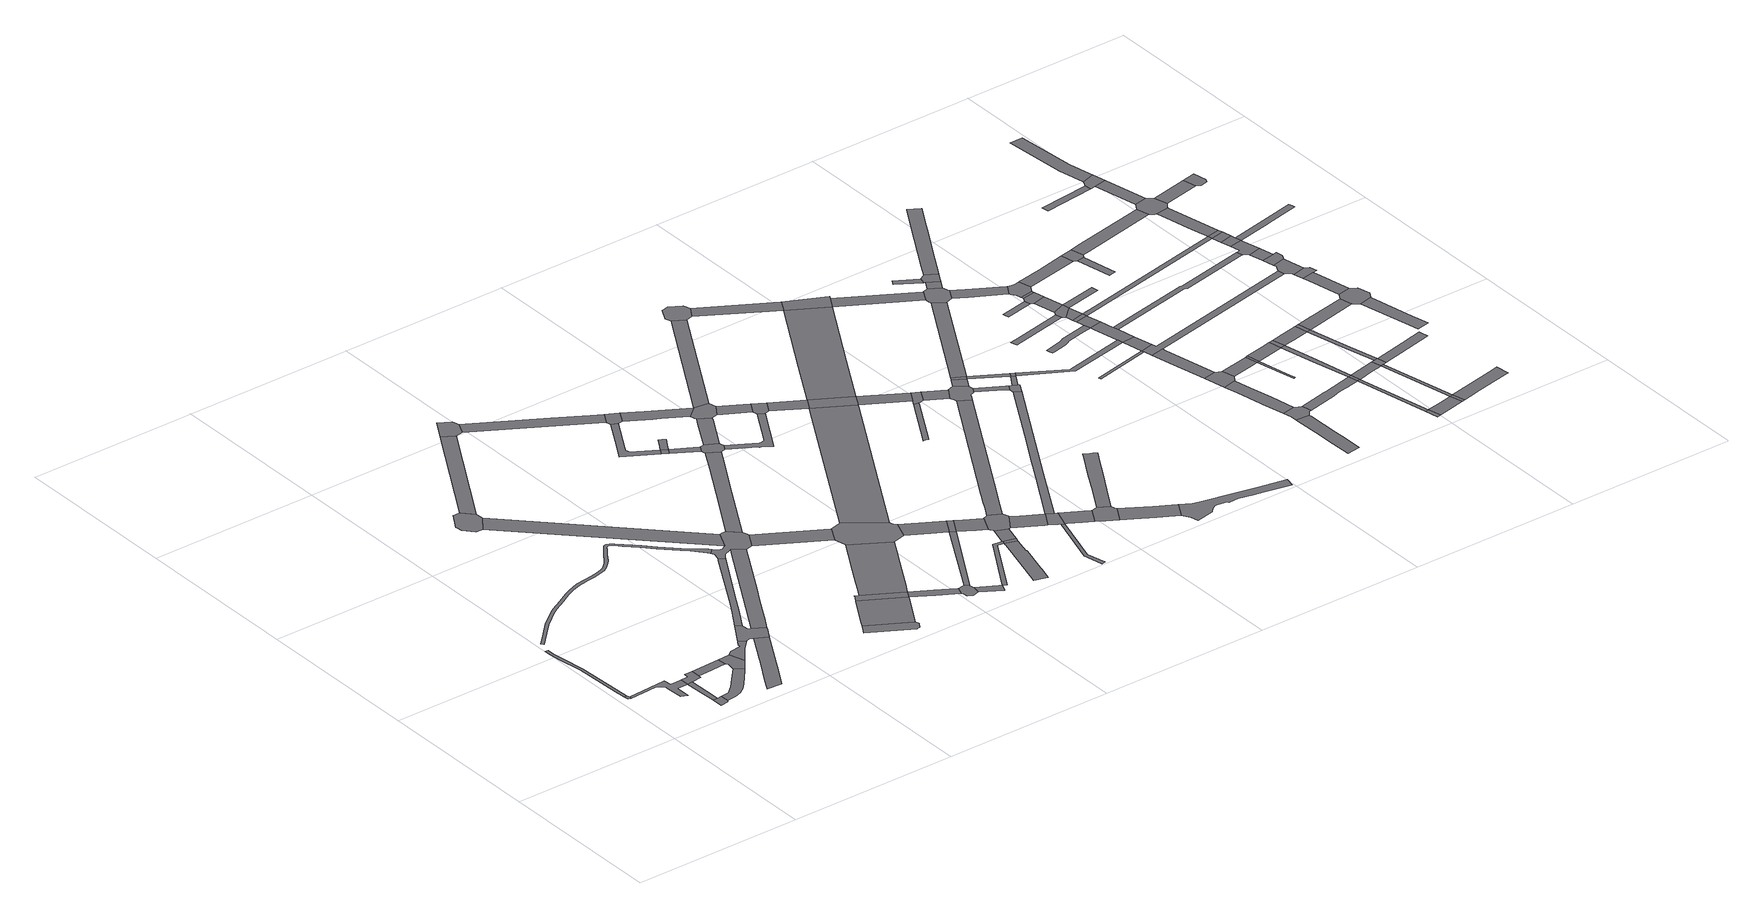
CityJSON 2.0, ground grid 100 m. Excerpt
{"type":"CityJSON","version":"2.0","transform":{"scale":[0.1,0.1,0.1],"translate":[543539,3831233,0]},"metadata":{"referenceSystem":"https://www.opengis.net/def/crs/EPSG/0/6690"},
"CityObjects":{
"road1":{"type":"Road","geometry":[{"type":"MultiSurface","lod":"1","boundaries":[[[0,1,2,3,4,5,6]]]}]},
"road2":{"type":"Road","attributes":{"RoadStructureAttribute.sectionType":"1"},"geometry":[{"type":"MultiSurface","lod":"1","boundaries":[[[7,8,9,10,11,3,2,12,13,14,15,16]]]}]},
"road3":{"type":"Road","attributes":{"RoadStructureAttribute.sectionType":"1"},"geometry":[{"type":"MultiSurface","lod":"1","boundaries":[[[17,18,19,6,5,20,21,22,23,24,25,26,27]]]}]},
"road4":{"type":"Road","geometry":[{"type":"MultiSurface","lod":"1","boundaries":[[[28,29,30,31,32,33]]]}]},
"road5":{"type":"Road","attributes":{"RoadStructureAttribute.sectionType":"1"},"geometry":[{"type":"MultiSurface","lod":"1","boundaries":[[[34,35,26,36,30,29]]]}]},
"road6":{"type":"Road","geometry":[{"type":"MultiSurface","lod":"1","boundaries":[[[37,38,39,27,26,35,40,41]]]}]},
"road7":{"type":"Road","attributes":{"RoadStructureAttribute.sectionType":"1"},"geometry":[{"type":"MultiSurface","lod":"1","boundaries":[[[42,43,44,45,46,28,33,47,48,49,50,51,52,53,54]]]}]},
"road8":{"type":"Road","attributes":{"RoadStructureAttribute.sectionType":"1"},"geometry":[{"type":"MultiSurface","lod":"1","boundaries":[[[55,56,37,41,57,58]]]}]},
"road9":{"type":"Road","geometry":[{"type":"MultiSurface","lod":"1","boundaries":[[[59,55,58,60,42,54,61]]]}]},
"road10":{"type":"Road","attributes":{"RoadStructureAttribute.sectionType":"1"},"geometry":[{"type":"MultiSurface","lod":"1","boundaries":[[[62,63,64,65,66,67,68,69,70,71,72,73,74,75]]]}]},
"road11":{"type":"Road","attributes":{"RoadStructureAttribute.sectionType":"1"},"geometry":[{"type":"MultiSurface","lod":"1","boundaries":[[[76,77,78,79,80,81,59,61]]]}]},
"road12":{"type":"Road","attributes":{"RoadStructureAttribute.sectionType":"1"},"geometry":[{"type":"MultiSurface","lod":"1","boundaries":[[[82,83,84,85,86,87,88,89,90,91,92,93,94,95,96,97,98,99,100,101,102,103,104,105,106,107,108,109,110,111,112,113,114,115,116,117,118,119,120,121,122,123,124,125,126,127,128,129,130,131,132,133,134,135,136,137,138,139,140,141,142,143,144,145,146,147,148,149,150,151,152,153,154,155,156]]]}]},
"road13":{"type":"Road","geometry":[{"type":"MultiSurface","lod":"1","boundaries":[[[157,78,77,158,159,62,75,160,161,162,163,164,165,166]]]}]},
"road14":{"type":"Road","geometry":[{"type":"MultiSurface","lod":"1","boundaries":[[[167,168,169,170,171,172,173,174,175,176,177,178,179,180]]]}]},
"road15":{"type":"Road","attributes":{"RoadStructureAttribute.sectionType":"1"},"geometry":[{"type":"MultiSurface","lod":"1","boundaries":[[[181,182,183,184,157,166,185,186,187]]]}]},
"road16":{"type":"Road","attributes":{"RoadStructureAttribute.sectionType":"1"},"geometry":[{"type":"MultiSurface","lod":"1","boundaries":[[[188,189,190,191,192,193,162,161,194,195,196,197,198,199,200,201]]]}]},
"road17":{"type":"Road","attributes":{"RoadStructureAttribute.sectionType":"1"},"geometry":[{"type":"MultiSurface","lod":"1","boundaries":[[[176,175,202,203,204,205]]]}]},
"road18":{"type":"Road","attributes":{"RoadStructureAttribute.sectionType":"1"},"geometry":[{"type":"MultiSurface","lod":"1","boundaries":[[[206,180,179,207]]]}]},
"road19":{"type":"Road","geometry":[{"type":"MultiSurface","lod":"1","boundaries":[[[208,209,210,211,212,213,214,215]]]}]},
"road20":{"type":"Road","attributes":{"function":"3","RoadStructureAttribute.sectionType":"1"},"geometry":[{"type":"MultiSurface","lod":"1","boundaries":[[[216,217,218,208,215,219,220]]]}]},
"road21":{"type":"Road","geometry":[{"type":"MultiSurface","lod":"1","boundaries":[[[221,222,223,156,155,224,225,226,181,187,227,228,229,230,231,188,201,232,233,234,235,236,237,238,239,240,241,242,205,204]]]}]},
"road22":{"type":"Road","geometry":[{"type":"MultiSurface","lod":"1","boundaries":[[[243,244,245,246,216,220,247,248]]]}]},
"road23":{"type":"Road","geometry":[{"type":"MultiSurface","lod":"1","boundaries":[[[249,206,207,250,251,252]]]}]},
"road24":{"type":"Road","attributes":{"RoadStructureAttribute.sectionType":"1"},"geometry":[{"type":"MultiSurface","lod":"1","boundaries":[[[253,247,220,254,255,256]]]}]},
"road25":{"type":"Road","attributes":{"RoadStructureAttribute.sectionType":"1"},"geometry":[{"type":"MultiSurface","lod":"1","boundaries":[[[235,234,257,258]]]}]},
"road26":{"type":"Road","attributes":{"function":"3","RoadStructureAttribute.sectionType":"1"},"geometry":[{"type":"MultiSurface","lod":"1","boundaries":[[[259,260,261,262,263,248,247,264,265,266,267,268]]]}]},
"road27":{"type":"Road","geometry":[{"type":"MultiSurface","lod":"1","boundaries":[[[269,270,271,272,256,255,273,274,275,276,277,278,279,280,281,282]]]}]},
"road28":{"type":"Road","attributes":{"RoadStructureAttribute.sectionType":"1"},"geometry":[{"type":"MultiSurface","lod":"1","boundaries":[[[283,284,251,250,285,286,287]]]}]},
"road29":{"type":"Road","attributes":{"RoadStructureAttribute.sectionType":"1"},"geometry":[{"type":"MultiSurface","lod":"1","boundaries":[[[288,289,290,239,238,291,292,293]]]}]},
"road30":{"type":"Road","attributes":{"RoadStructureAttribute.sectionType":"1"},"geometry":[{"type":"MultiSurface","lod":"1","boundaries":[[[294,295,279,278,296,297]]]}]},
"road31":{"type":"Road","attributes":{"RoadStructureAttribute.sectionType":"1"},"geometry":[{"type":"MultiSurface","lod":"1","boundaries":[[[298,299,300,301,302,303,304,305,306,307,308,309]]]}]},
"road32":{"type":"Road","geometry":[{"type":"MultiSurface","lod":"1","boundaries":[[[310,311,312,258,257,313,259,268,314,315,316,317,318]]]}]},
"road33":{"type":"Road","geometry":[{"type":"MultiSurface","lod":"1","boundaries":[[[303,302,319,320]]]}]},
"road34":{"type":"Road","attributes":{"RoadStructureAttribute.sectionType":"1"},"geometry":[{"type":"MultiSurface","lod":"1","boundaries":[[[321,269,282,322]]]}]},
"road35":{"type":"Road","geometry":[{"type":"MultiSurface","lod":"1","boundaries":[[[323,324,325,326,327,303,320]]]}]},
"road36":{"type":"Road","attributes":{"RoadStructureAttribute.sectionType":"1"},"geometry":[{"type":"MultiSurface","lod":"1","boundaries":[[[320,319,328,329]]]}]},
"road37":{"type":"Road","attributes":{"RoadStructureAttribute.sectionType":"1"},"geometry":[{"type":"MultiSurface","lod":"1","boundaries":[[[330,297,331,332,333,334,335]]]}]},
"road38":{"type":"Road","geometry":[{"type":"MultiSurface","lod":"1","boundaries":[[[287,286,336,298,309,337,338,339]]]}]},
"road39":{"type":"Road","attributes":{"RoadStructureAttribute.sectionType":"1"},"geometry":[{"type":"MultiSurface","lod":"1","boundaries":[[[340,316,315,341,342,321,343]]]}]},
"road40":{"type":"Road","geometry":[{"type":"MultiSurface","lod":"1","boundaries":[[[344,345,329,328,288,293,346,347,348]]]}]},
"road41":{"type":"Road","attributes":{"RoadStructureAttribute.sectionType":"1"},"geometry":[{"type":"MultiSurface","lod":"1","boundaries":[[[333,349,350,351,352,353,354,355,356,357,358,359,360,361]]]}]},
"road42":{"type":"Road","geometry":[{"type":"MultiSurface","lod":"1","boundaries":[[[343,321,322,362]]]}]},
"road43":{"type":"Road","attributes":{"RoadStructureAttribute.sectionType":"1"},"geometry":[{"type":"MultiSurface","lod":"1","boundaries":[[[363,339,338,364,365,366,367]]]}]},
"road44":{"type":"Road","geometry":[{"type":"MultiSurface","lod":"1","boundaries":[[[335,334,368]]]}]},
"road45":{"type":"Road","attributes":{"RoadStructureAttribute.sectionType":"1"},"geometry":[{"type":"MultiSurface","lod":"1","boundaries":[[[369,370,344,348,371,372]]]}]},
"road46":{"type":"Road","geometry":[{"type":"MultiSurface","lod":"1","boundaries":[[[334,333,361,373]]]}]},
"road47":{"type":"Road","attributes":{"RoadStructureAttribute.sectionType":"1"},"geometry":[{"type":"MultiSurface","lod":"1","boundaries":[[[374,362,322,375,376,377,378]]]}]},
"road48":{"type":"Road","attributes":{"RoadStructureAttribute.sectionType":"1"},"geometry":[{"type":"MultiSurface","lod":"1","boundaries":[[[379,368,334,373,380]]]}]},
"road49":{"type":"Road","attributes":{"RoadStructureAttribute.sectionType":"1"},"geometry":[{"type":"MultiSurface","lod":"1","boundaries":[[[381,382,383,384,385,347,346,386,387,388,389,390,391]]]}]},
"road50":{"type":"Road","geometry":[{"type":"MultiSurface","lod":"1","boundaries":[[[392,393,394,378,377,395,396,379,380,397,398,399,400,401,402]]]}]},
"road51":{"type":"Road","geometry":[{"type":"MultiSurface","lod":"1","boundaries":[[[367,366,403,369,372,404,405,406,407]]]}]},
"road52":{"type":"Road","attributes":{"function":"3","RoadStructureAttribute.sectionType":"1"},"geometry":[{"type":"MultiSurface","lod":"1","boundaries":[[[408,409,310,318,410,411]]]}]},
"road53":{"type":"Road","attributes":{"RoadStructureAttribute.sectionType":"1"},"geometry":[{"type":"MultiSurface","lod":"1","boundaries":[[[412,413,414,415,416,417]]]}]},
"road54":{"type":"Road","attributes":{"RoadStructureAttribute.sectionType":"1"},"geometry":[{"type":"MultiSurface","lod":"1","boundaries":[[[418,400,399,419,420,421]]]}]},
"road55":{"type":"Road","attributes":{"RoadStructureAttribute.sectionType":"1"},"geometry":[{"type":"MultiSurface","lod":"1","boundaries":[[[406,405,422,423]]]}]},
"road56":{"type":"Road","geometry":[{"type":"MultiSurface","lod":"1","boundaries":[[[421,420,424,425,412,417,426,427]]]}]},
"road57":{"type":"Road","geometry":[{"type":"MultiSurface","lod":"1","boundaries":[[[423,422,381,391,428,429]]]}]},
"road58":{"type":"Road","attributes":{"RoadStructureAttribute.sectionType":"1"},"geometry":[{"type":"MultiSurface","lod":"1","boundaries":[[[426,417,430,431,432,433,434]]]}]},
"road59":{"type":"Road","attributes":{"RoadStructureAttribute.sectionType":"1"},"geometry":[{"type":"MultiSurface","lod":"1","boundaries":[[[429,428,408,435]]]}]},
"road60":{"type":"Road","attributes":{"RoadStructureAttribute.sectionType":"1"},"geometry":[{"type":"MultiSurface","lod":"1","boundaries":[[[436,367,407,437]]]}]},
"road61":{"type":"Road","geometry":[{"type":"MultiSurface","lod":"1","boundaries":[[[438,439,434,433,440,441,442,443,444]]]}]},
"road62":{"type":"Road","attributes":{"RoadStructureAttribute.sectionType":"1"},"geometry":[{"type":"MultiSurface","lod":"1","boundaries":[[[445,446,447,448,449,392,402,450,451,452]]]}]},
"road63":{"type":"Road","geometry":[{"type":"MultiSurface","lod":"1","boundaries":[[[435,408,411,453]]]}]},
"road64":{"type":"Road","attributes":{"RoadStructureAttribute.sectionType":"1"},"geometry":[{"type":"MultiSurface","lod":"1","boundaries":[[[454,442,441,455,456,457,458]]]}]},
"road65":{"type":"Road","attributes":{"RoadStructureAttribute.sectionType":"1"},"geometry":[{"type":"MultiSurface","lod":"1","boundaries":[[[459,460,461,462,463,464,465,466]]]}]},
"road66":{"type":"Road","attributes":{"RoadStructureAttribute.sectionType":"1"},"geometry":[{"type":"MultiSurface","lod":"1","boundaries":[[[467,468,469,470,471,472,473,474,475,476,477,438,444]]]}]},
"road67":{"type":"Road","attributes":{"RoadStructureAttribute.sectionType":"1"},"geometry":[{"type":"MultiSurface","lod":"1","boundaries":[[[453,411,478,479,480,481]]]}]},
"road68":{"type":"Road","attributes":{"RoadStructureAttribute.sectionType":"1"},"geometry":[{"type":"MultiSurface","lod":"1","boundaries":[[[482,483,484,485,421,427,486,487]]]}]},
"road69":{"type":"Road","geometry":[{"type":"MultiSurface","lod":"1","boundaries":[[[488,489,490,491,436,437,492,493,494,495]]]}]},
"road70":{"type":"Road","geometry":[{"type":"MultiSurface","lod":"1","boundaries":[[[481,480,459,466,496,497,498]]]}]},
"road71":{"type":"Road","attributes":{"function":"3","RoadStructureAttribute.sectionType":"1"},"geometry":[{"type":"MultiSurface","lod":"1","boundaries":[[[499,500,435,453,501,502]]]}]},
"road72":{"type":"Road","attributes":{"RoadStructureAttribute.sectionType":"1"},"geometry":[{"type":"MultiSurface","lod":"1","boundaries":[[[498,497,503,504]]]}]},
"road73":{"type":"Road","attributes":{"RoadStructureAttribute.sectionType":"1"},"geometry":[{"type":"MultiSurface","lod":"1","boundaries":[[[505,506,507,508,509,458,457,510,511,512,513,514,515,516,517,518,519,520,521,522,523,524,525,526,527]]]}]},
"road74":{"type":"Road","geometry":[{"type":"MultiSurface","lod":"1","boundaries":[[[528,504,503,529,445,452,530,531,532,533,534]]]}]},
"road75":{"type":"Road","attributes":{"RoadStructureAttribute.sectionType":"1"},"geometry":[{"type":"MultiSurface","lod":"1","boundaries":[[[535,494,493,536,537,499,538]]]}]},
"road76":{"type":"Road","attributes":{"RoadStructureAttribute.sectionType":"1"},"geometry":[{"type":"MultiSurface","lod":"1","boundaries":[[[539,528,534,540,541]]]}]},
"road77":{"type":"Road","geometry":[{"type":"MultiSurface","lod":"1","boundaries":[[[542,539,541,543]]]}]},
"road78":{"type":"Road","attributes":{"RoadStructureAttribute.sectionType":"1"},"geometry":[{"type":"MultiSurface","lod":"1","boundaries":[[[544,533,532,545,546,547,548,549]]]}]},
"road79":{"type":"Road","geometry":[{"type":"MultiSurface","lod":"1","boundaries":[[[550,551,549,548,482,487,552,553,554,555]]]}]},
"road80":{"type":"Road","attributes":{"RoadStructureAttribute.sectionType":"1"},"geometry":[{"type":"MultiSurface","lod":"1","boundaries":[[[543,541,556,557]]]}]},
"road81":{"type":"Road","geometry":[{"type":"MultiSurface","lod":"1","boundaries":[[[538,499,502,558,559]]]}]},
"road82":{"type":"Road","attributes":{"RoadStructureAttribute.sectionType":"1"},"geometry":[{"type":"MultiSurface","lod":"1","boundaries":[[[556,555,554,560]]]}]},
"road83":{"type":"Road","geometry":[{"type":"MultiSurface","lod":"1","boundaries":[[[557,556,560,561]]]}]},
"road84":{"type":"Road","attributes":{"RoadStructureAttribute.sectionType":"1"},"geometry":[{"type":"MultiSurface","lod":"1","boundaries":[[[562,542,543,563,564,565]]]}]},
"road85":{"type":"Road","attributes":{"RoadStructureAttribute.sectionType":"1"},"geometry":[{"type":"MultiSurface","lod":"1","boundaries":[[[558,502,566,567]]]}]},
"road86":{"type":"Road","attributes":{"RoadStructureAttribute.sectionType":"1"},"geometry":[{"type":"MultiSurface","lod":"1","boundaries":[[[568,561,560,569,570,571]]]}]},
"road87":{"type":"Road","attributes":{"RoadStructureAttribute.sectionType":"1"},"geometry":[{"type":"MultiSurface","lod":"1","boundaries":[[[572,573,574,575,576]]]}]},
"road88":{"type":"Road","geometry":[{"type":"MultiSurface","lod":"1","boundaries":[[[577,578,567,566,579,580,562,565,581,582,583,584]]]}]},
"road89":{"type":"Road","attributes":{"RoadStructureAttribute.sectionType":"1"},"geometry":[{"type":"MultiSurface","lod":"1","boundaries":[[[585,586,587,588,589,590,591]]]}]},
"road90":{"type":"Road","geometry":[{"type":"MultiSurface","lod":"1","boundaries":[[[592,593,594,595,596]]]}]},
"road91":{"type":"Road","attributes":{"RoadStructureAttribute.sectionType":"1"},"geometry":[{"type":"MultiSurface","lod":"1","boundaries":[[[597,598,599,600,601,602,603,604,605,606,607,608,609,610,611,612,613]]]}]},
"road92":{"type":"Road","attributes":{"RoadStructureAttribute.sectionType":"1"},"geometry":[{"type":"MultiSurface","lod":"1","boundaries":[[[614,615,616,617,618,619,620,621,622,623]]]}]},
"road93":{"type":"Road","attributes":{"RoadStructureAttribute.sectionType":"1"},"geometry":[{"type":"MultiSurface","lod":"1","boundaries":[[[624,625,577,584,626]]]}]},
"road94":{"type":"Road","geometry":[{"type":"MultiSurface","lod":"1","boundaries":[[[627,628,596,595,624,626,629,630]]]}]},
"road95":{"type":"Road","geometry":[{"type":"MultiSurface","lod":"1","boundaries":[[[631,632,633,634,635]]]}]},
"road96":{"type":"Road","geometry":[{"type":"MultiSurface","lod":"1","boundaries":[[[636,637,638,639,640,614,623,641,642,643,644,645]]]}]},
"road97":{"type":"Road","attributes":{"RoadStructureAttribute.sectionType":"1"},"geometry":[{"type":"MultiSurface","lod":"1","boundaries":[[[646,647,648,649,650,651,652,638,637]]]}]},
"road98":{"type":"Road","attributes":{"RoadStructureAttribute.sectionType":"1"},"geometry":[{"type":"MultiSurface","lod":"1","boundaries":[[[653,654,582,581,655,656,657]]]}]},
"road99":{"type":"Road","geometry":[{"type":"MultiSurface","lod":"1","boundaries":[[[658,659,649,648,660,661]]]}]},
"road100":{"type":"Road","attributes":{"RoadStructureAttribute.sectionType":"1"},"geometry":[{"type":"MultiSurface","lod":"1","boundaries":[[[662,663,664,665,659,658]]]}]},
"road101":{"type":"Road","geometry":[{"type":"MultiSurface","lod":"1","boundaries":[[[666,570,667,572,668]]]}]},
"road102":{"type":"Road","geometry":[{"type":"MultiSurface","lod":"1","boundaries":[[[669,670,613,671,672,571,570,666,673,674]]]}]},
"road103":{"type":"Road","geometry":[{"type":"MultiSurface","lod":"1","boundaries":[[[675,676,677,678,597,613,670]]]}]},
"road104":{"type":"Road","geometry":[{"type":"MultiSurface","lod":"1","boundaries":[[[679,680,681,585,591,682,683]]]}]},
"road105":{"type":"Road","geometry":[{"type":"MultiSurface","lod":"1","boundaries":[[[684,685,677,676]]]}]},
"road106":{"type":"Road","attributes":{"RoadStructureAttribute.sectionType":"1"},"geometry":[{"type":"MultiSurface","lod":"1","boundaries":[[[683,682,686,685,684]]]}]},
"road107":{"type":"Road","attributes":{"RoadStructureAttribute.sectionType":"1"},"geometry":[{"type":"MultiSurface","lod":"1","boundaries":[[[687,688,680,679]]]}]},
"road108":{"type":"Road","geometry":[{"type":"MultiSurface","lod":"1","boundaries":[[[689,690,691,631,635,688,687]]]}]},
"road109":{"type":"Road","attributes":{"RoadStructureAttribute.sectionType":"1"},"geometry":[{"type":"MultiSurface","lod":"1","boundaries":[[[692,693,690,689]]]}]},
"road110":{"type":"Road","geometry":[{"type":"MultiSurface","lod":"1","boundaries":[[[694,695,696,657,656,697,698,693,692,699,700,701]]]}]},
"road111":{"type":"Road","attributes":{"RoadStructureAttribute.sectionType":"1"},"geometry":[{"type":"MultiSurface","lod":"1","boundaries":[[[702,661,660,703,704,705]]]}]},
"road112":{"type":"Road","attributes":{"RoadStructureAttribute.sectionType":"1"},"geometry":[{"type":"MultiSurface","lod":"1","boundaries":[[[706,707,708,645,644,709,710,711,712,713]]]}]},
"road113":{"type":"Road","attributes":{"RoadStructureAttribute.sectionType":"1"},"geometry":[{"type":"MultiSurface","lod":"1","boundaries":[[[714,715,716,717,627,630,718,719,720,721]]]}]},
"road114":{"type":"Road","geometry":[{"type":"MultiSurface","lod":"1","boundaries":[[[722,723,724,725,726,679,683]]]}]},
"road115":{"type":"Road","geometry":[{"type":"MultiSurface","lod":"1","boundaries":[[[727,728,729,730,731,732,705]]]}]},
"road116":{"type":"Road","geometry":[{"type":"MultiSurface","lod":"1","boundaries":[[[733,702,705,732]]]}]},
"road117":{"type":"Road","attributes":{"RoadStructureAttribute.sectionType":"1"},"geometry":[{"type":"MultiSurface","lod":"1","boundaries":[[[734,735,701,700,736]]]}]},
"road118":{"type":"Road","attributes":{"RoadStructureAttribute.sectionType":"1"},"geometry":[{"type":"MultiSurface","lod":"1","boundaries":[[[737,738,733,732,739,740,741]]]}]},
"road119":{"type":"Road","geometry":[{"type":"MultiSurface","lod":"1","boundaries":[[[742,743,744,745]]]}]},
"road120":{"type":"Road","attributes":{"RoadStructureAttribute.sectionType":"1"},"geometry":[{"type":"MultiSurface","lod":"1","boundaries":[[[746,713,743,742]]]}]},
"road121":{"type":"Road","geometry":[{"type":"MultiSurface","lod":"1","boundaries":[[[747,706,713,746]]]}]},
"road122":{"type":"Road","attributes":{"RoadStructureAttribute.sectionType":"1"},"geometry":[{"type":"MultiSurface","lod":"1","boundaries":[[[748,749,741,750,706,747]]]}]},
"road123":{"type":"Road","geometry":[{"type":"MultiSurface","lod":"1","boundaries":[[[751,737,741,749]]]}]},
"road124":{"type":"Road","attributes":{"RoadStructureAttribute.sectionType":"1"},"geometry":[{"type":"MultiSurface","lod":"1","boundaries":[[[752,753,754,755,742,745,756,757]]]}]},
"road125":{"type":"Road","attributes":{"RoadStructureAttribute.sectionType":"1"},"geometry":[{"type":"MultiSurface","lod":"1","boundaries":[[[758,759,760,747,746,761,762,763,764,765,766]]]}]},
"road126":{"type":"Road","attributes":{"RoadStructureAttribute.sectionType":"1"},"geometry":[{"type":"MultiSurface","lod":"1","boundaries":[[[767,768,769,668,572,576,770,664,663,771]]]}]},
"road127":{"type":"Road","geometry":[{"type":"MultiSurface","lod":"1","boundaries":[[[772,773,774,775,776]]]}]},
"road128":{"type":"Road","geometry":[{"type":"MultiSurface","lod":"1","boundaries":[[[777,734,736,776,775,778]]]}]},
"road129":{"type":"Road","geometry":[{"type":"MultiSurface","lod":"1","boundaries":[[[779,752,757,780]]]}]},
"road130":{"type":"Road","attributes":{"RoadStructureAttribute.sectionType":"1"},"geometry":[{"type":"MultiSurface","lod":"1","boundaries":[[[781,782,751,749,783,784,785,786,787]]]}]},
"road131":{"type":"Road","attributes":{"RoadStructureAttribute.sectionType":"1"},"geometry":[{"type":"MultiSurface","lod":"1","boundaries":[[[788,766,752,779]]]}]},
"road132":{"type":"Road","attributes":{"RoadStructureAttribute.sectionType":"1"},"geometry":[{"type":"MultiSurface","lod":"1","boundaries":[[[789,790,791,674,673,792,793,794]]]}]},
"road133":{"type":"Road","geometry":[{"type":"MultiSurface","lod":"1","boundaries":[[[795,796,797,758,766,788,798,799]]]}]},
"road134":{"type":"Road","attributes":{"RoadStructureAttribute.sectionType":"1"},"geometry":[{"type":"MultiSurface","lod":"1","boundaries":[[[800,684,676,801]]]}]},
"road135":{"type":"Road","attributes":{"RoadStructureAttribute.sectionType":"1"},"geometry":[{"type":"MultiSurface","lod":"1","boundaries":[[[802,803,787,804,796,795]]]}]},
"road136":{"type":"Road","geometry":[{"type":"MultiSurface","lod":"1","boundaries":[[[805,781,787,803]]]}]},
"road137":{"type":"Road","attributes":{"RoadStructureAttribute.sectionType":"1"},"geometry":[{"type":"MultiSurface","lod":"1","boundaries":[[[806,807,808,809,810,779,780,811,812,813,814]]]}]},
"road138":{"type":"Road","attributes":{"RoadStructureAttribute.sectionType":"1"},"geometry":[{"type":"MultiSurface","lod":"1","boundaries":[[[815,816,817,818,795,799,819,820]]]}]},
"road139":{"type":"Road","attributes":{"RoadStructureAttribute.sectionType":"1"},"geometry":[{"type":"MultiSurface","lod":"1","boundaries":[[[821,822,823,824,805,803,825,826,827]]]}]},
"road140":{"type":"Road","attributes":{"RoadStructureAttribute.sectionType":"1"},"geometry":[{"type":"MultiSurface","lod":"1","boundaries":[[[828,829,777,778,830,831]]]}]},
"road141":{"type":"Road","attributes":{"RoadStructureAttribute.sectionType":"1"},"geometry":[{"type":"MultiSurface","lod":"1","boundaries":[[[832,833,834,835]]]}]},
"road142":{"type":"Road","attributes":{"RoadStructureAttribute.sectionType":"1"},"geometry":[{"type":"MultiSurface","lod":"1","boundaries":[[[836,837,838,839,840,841,842,843]]]}]},
"road143":{"type":"Road","geometry":[{"type":"MultiSurface","lod":"1","boundaries":[[[844,845,846,821,827,840,839,847,848]]]}]},
"road144":{"type":"Road","attributes":{"RoadStructureAttribute.sectionType":"1"},"geometry":[{"type":"MultiSurface","lod":"1","boundaries":[[[849,850,851,852,853,845,844]]]}]},
"road145":{"type":"Road","geometry":[{"type":"MultiSurface","lod":"1","boundaries":[[[854,855,856,857,858,859,767,771,860,861,862,863]]]}]},
"road146":{"type":"Road","geometry":[{"type":"MultiSurface","lod":"1","boundaries":[[[864,863,862,865,851,850,866,867]]]}]},
"road147":{"type":"Road","attributes":{"RoadStructureAttribute.sectionType":"1"},"geometry":[{"type":"MultiSurface","lod":"1","boundaries":[[[868,869,870,871]]]}]},
"road148":{"type":"Road","geometry":[{"type":"MultiSurface","lod":"1","boundaries":[[[872,871,870,856,855,873,874]]]}]},
"road149":{"type":"Road","geometry":[{"type":"MultiSurface","lod":"1","boundaries":[[[875,876,877,878,879,789,794,880,881,882,869,868]]]}]},
"road150":{"type":"Road","geometry":[{"type":"MultiSurface","lod":"1","boundaries":[[[883,884,877,876,885]]]}]},
"road151":{"type":"Road","attributes":{"RoadStructureAttribute.sectionType":"1"},"geometry":[{"type":"MultiSurface","lod":"1","boundaries":[[[886,801,887,888,889,884,883]]]}]},
"road152":{"type":"Road","geometry":[{"type":"MultiSurface","lod":"1","boundaries":[[[890,800,801,886]]]}]},
"road153":{"type":"Road","attributes":{"RoadStructureAttribute.sectionType":"1"},"geometry":[{"type":"MultiSurface","lod":"1","boundaries":[[[891,892,893,894,895,896,897,898,899,800,890]]]}]},
"road154":{"type":"Road","geometry":[{"type":"MultiSurface","lod":"1","boundaries":[[[900,901,902,903,904,828,831,905,906,894,893,892,891,907,908,909]]]}]},
"road155":{"type":"Road"},
"road156":{"type":"Road","attributes":{"RoadStructureAttribute.sectionType":"1"},"geometry":[{"type":"MultiSurface","lod":"1","boundaries":[[[910,911,912,902,901]]]}]},
"road157":{"type":"Road","geometry":[{"type":"MultiSurface","lod":"1","boundaries":[[[913,914,832,835,911,910]]]}]},
"road158":{"type":"Road","attributes":{"RoadStructureAttribute.sectionType":"1"},"geometry":[{"type":"MultiSurface","lod":"1","boundaries":[[[915,916,917,918,919,914,913]]]}]},
"road159":{"type":"Road","attributes":{"RoadStructureAttribute.sectionType":"1"},"geometry":[{"type":"MultiSurface","lod":"1","boundaries":[[[920,909,908,921]]]}]},
"road160":{"type":"Road","attributes":{"RoadStructureAttribute.sectionType":"1"},"geometry":[{"type":"MultiSurface","lod":"1","boundaries":[[[922,923,924,925,926,927,885,876]]]}]},
"road161":{"type":"Road","geometry":[{"type":"MultiSurface","lod":"1","boundaries":[[[928,920,921,929,930,931]]]}]}
},
"vertices":[
[70,463,0],[69,467,0],[67,478,0],[49,476,0],[56,450,0],[69,443,0],[74,461,0],
[5,1073,0],[5,1028,0],[13,962,0],[33,820,0],[46,544,0],[63,558,0],[51,821,0],[31,965,0],[23,1029,0],[23,1071,0],
[351,430,0],[310,428,0],[305,474,0],[230,452,0],[273,425,0],[276,402,0],[280,307,0],[315,288,0],[314,375,0],[381,376,0],[381,431,0],
[440,178,0],[416,176,0],[387,175,0],[389,111,0],[436,116,0],[444,126,0],
[414,266,0],[411,381,0],[385,253,0],
[474,461,0],[426,459,0],[423,431,0],[471,387,0],[476,407,0],
[654,354,0],[586,277,0],[535,220,0],[488,182,0],[484,182,0],[471,129,0],[499,132,0],[539,147,0],[571,168,0],[606,203,0],[644,250,0],[689,304,0],[700,317,0],
[648,469,0],[535,464,0],[528,409,0],[651,413,0],
[720,472,0],[661,399,0],[750,380,0],
[919,524,0],[858,418,0],[819,350,0],[805,325,0],[755,239,0],[713,166,0],[681,109,0],[672,95,0],[671,93,0],[759,86,0],[844,233,0],[888,310,0],[971,453,0],[989,484,0],
[823,473,0],[877,526,0],[837,551,0],[817,520,0],[817,503,0],[748,494,0],
[1270,1350,0],[1243,1374,0],[1241,1376,0],[1163,1439,0],[1133,1467,0],[1078,1525,0],[1023,1586,0],[957,1650,0],[925,1684,0],[905,1698,0],[890,1704,0],[882,1704,0],[868,1698,0],[861,1691,0],[849,1674,0],[818,1632,0],[784,1584,0],[766,1563,0],[744,1542,0],[731,1533,0],[715,1525,0],[680,1513,0],[640,1506,0],[590,1501,0],[589,1500,0],[534,1491,0],[498,1480,0],[475,1471,0],[430,1449,0],[364,1412,0],[292,1374,0],[266,1358,0],[218,1321,0],[166,1278,0],[100,1212,0],[34,1145,0],[42,1127,0],[118,1204,0],[177,1264,0],[229,1307,0],[277,1343,0],[301,1359,0],[373,1396,0],[438,1433,0],[482,1454,0],[504,1463,0],[538,1473,0],[590,1482,0],[593,1483,0],[642,1488,0],[685,1496,0],[722,1508,0],[740,1518,0],[755,1528,0],[771,1543,0],[779,1550,0],[799,1574,0],[832,1621,0],[863,1663,0],[874,1679,0],[878,1683,0],[887,1686,0],[897,1682,0],[913,1671,0],[944,1637,0],[1010,1573,0],[1064,1513,0],[1121,1454,0],[1151,1426,0],[1187,1388,0],[1216,1358,0],[1216,1357,0],[1244,1322,0],[1255,1309,0],[1282,1336,0],
[916,677,0],[895,531,0],[907,531,0],[1024,544,0],[1037,567,0],[968,608,0],[956,611,0],[951,616,0],[949,639,0],[948,656,0],
[468,2402,0],[453,2402,0],[447,2402,0],[388,2304,0],[389,2295,0],[394,2262,0],[444,2206,0],[477,2205,0],[485,2205,0],[551,2294,0],[550,2302,0],[550,2305,0],[548,2340,0],[490,2401,0],
[1248,1242,0],[1241,1230,0],[1034,865,0],[986,788,0],[1016,770,0],[1071,865,0],[1281,1222,0],
[1356,1277,0],[1342,1253,0],[1117,865,0],[1070,785,0],[1061,770,0],[1014,687,0],[1046,583,0],[1081,643,0],[1106,687,0],[1149,762,0],[1176,808,0],[1210,866,0],[1376,1152,0],[1421,1229,0],
[822,1861,0],[876,1807,0],[1353,1322,0],[1403,1426,0],
[866,3046,0],[936,3006,0],
[1425,279,0],[1392,221,0],[1629,85,0],[1644,91,0],[1647,89,0],[1671,124,0],[1669,129,0],[1664,146,0],
[1551,493,0],[1448,318,0],[1441,307,0],[1779,343,0],[1786,356,0],
[1329,1307,0],[1307,1310,0],[1298,1319,0],[1259,1301,0],[1262,1293,0],[1261,1277,0],[1290,1237,0],[1302,1251,0],[1305,1255,0],[1320,1262,0],[1332,1267,0],[1439,1233,0],[1454,1237,0],[1462,1238,0],[1516,1333,0],[1514,1340,0],[1513,1347,0],[1505,1374,0],[1446,1431,0],[1437,1430,0],[1421,1428,0],[1409,1427,0],
[1586,529,0],[1575,535,0],[1572,529,0],[1568,521,0],[1811,400,0],[1596,523,0],
[936,3166,0],[979,3011,0],[1014,3083,0],[1005,3125,0],
[1930,331,0],[1904,287,0],[2019,221,0],[2037,270,0],
[1829,1025,0],[1883,1122,0],
[1846,955,0],[1798,872,0],[1748,787,0],[1659,632,0],[1633,587,0],[1848,463,0],[1893,542,0],[1983,695,0],[1986,700,0],[2056,823,0],
[2077,273,0],[2071,272,0],[2063,271,0],[2039,269,0],[2022,219,0],[2024,202,0],[2025,182,0],[2053,167,0],[2075,173,0],[2096,179,0],[2106,229,0],[2104,230,0],[2097,253,0],[2099,256,0],
[1597,2744,0],[1423,2846,0],[1424,2752,0],[1616,2640,0],[1657,2710,0],
[1831,2096,0],[1755,1963,0],[1632,1752,0],[1700,1709,0],[1857,1978,0],[1901,2054,0],
[2225,161,0],[2218,165,0],[2212,110,0],[2231,157,0],
[1624,2611,0],[1515,2424,0],[1473,2353,0],[1463,2335,0],[1649,2226,0],[1670,2260,0],[1535,2340,0],[1529,2366,0],[1529,2369,0],[1535,2379,0],[1539,2386,0],[1658,2593,0],
[1952,1139,0],[1950,1139,0],[1884,1122,0],[1846,957,0],[2130,843,0],[2134,844,0],[2175,951,0],[2160,961,0],[2152,990,0],
[1683,2206,0],[1704,2240,0],
[2336,729,0],[2366,711,0],
[1726,2276,0],[1754,2322,0],[1738,2334,0],[1721,2346,0],[1687,2288,0],
[1825,2122,0],[1846,2157,0],
[2437,499,0],[2253,144,0],[2447,476,0],[2488,469,0],[2494,492,0],[2493,493,0],
[1624,2612,0],[1659,2594,0],[1687,2599,0],[1727,2669,0],
[2302,877,0],[2255,776,0],[2334,730,0],[2392,824,0],
[1873,2165,0],[1861,2161,0],[1929,2062,0],[1949,2095,0],[1943,2126,0],
[2485,461,0],[2484,454,0],[2438,283,0],[2406,166,0],[2387,95,0],[2464,74,0],[2486,157,0],[2490,169,0],[2535,340,0],[2537,346,0],[2535,346,0],[2533,347,0],[2560,449,0],
[2423,806,0],
[1836,2605,0],[1822,2520,0],[1859,2498,0],[1989,2422,0],[2055,2478,0],
[2494,493,0],
[1999,2384,0],[1976,2344,0],[2056,2322,0],[2068,2343,0],
[2567,473,0],
[2436,798,0],[2368,710,0],[2456,659,0],[2508,629,0],[2557,727,0],
[2523,596,0],[2592,568,0],
[2271,2234,0],[2141,2009,0],[2114,2001,0],[2110,2003,0],[2108,2004,0],[2081,1974,0],[2083,1972,0],[2090,1968,0],[2118,1952,0],[2145,1936,0],[2307,2214,0],
[2586,741,0],[2584,737,0],[2563,730,0],[2515,619,0],[2525,604,0],[2596,569,0],[2599,570,0],[2606,572,0],[2668,663,0],[2667,669,0],[2657,704,0],
[1996,2396,0],[2081,2347,0],[2106,2354,0],[2152,2421,0],[2140,2465,0],
[2515,2116,0],[2505,2099,0],[2721,1974,0],[2731,1991,0],
[2832,440,0],[2736,127,0],[2759,7,0],[2782,15,0],[2756,127,0],[2849,433,0],
[2719,633,0],[2758,484,0],[2772,476,0],[2829,569,0],
[2265,2262,0],[2306,2332,0],
[2818,449,0],[2832,442,0],[2884,538,0],[2868,547,0],
[2336,2221,0],[2376,2291,0],
[2851,432,0],[2859,427,0],[2925,388,0],[2981,356,0],[3035,450,0],
[2556,2186,0],
[2484,3218,0],[2551,3174,0],
[3075,458,0],[3045,452,0],[3030,328,0],[3091,292,0],[3147,387,0],[3145,394,0],[3137,422,0],
[3149,1713,0],[2690,923,0],[2666,881,0],[2654,860,0],[2620,797,0],[2701,782,0],[2759,882,0],[3218,1673,0],
[2771,2061,0],
[3308,292,0],[3153,256,0],[3256,196,0],[3365,133,0],[3419,228,0],
[2957,1822,0],[2956,1820,0],[2779,1515,0],[2777,1512,0],[2792,1508,0],[2807,1504,0],[2980,1807,0],[2984,1814,0],
[3220,563,0],[3303,705,0],[3357,797,0],[3404,875,0],[3388,885,0],[3384,888,0],[3371,895,0],[3338,913,0],[3323,887,0],[3240,745,0],[3156,599,0],
[2944,1867,0],[2967,1854,0],[2973,1850,0],[3013,1919,0],
[3431,1606,0],[3183,1176,0],[3109,1053,0],[3013,884,0],[3061,885,0],[3467,1585,0],
[2553,3335,0],[2537,3331,0],[2509,3324,0],[2473,3252,0],[2589,3186,0],[2591,3185,0],[2633,3252,0],[2620,3293,0],
[2986,1814,0],[3019,1823,0],[3059,1893,0],
[2998,2948,0],[2720,2469,0],[2946,2364,0],[3213,2824,0],
[3137,1753,0],[3180,1822,0],
[3838,113,0],[3705,141,0],[3542,175,0],[3494,186,0],[3484,191,0],[3372,123,0],[3387,99,0],[3394,87,0],[3403,44,0],[3511,66,0],[3515,71,0],[3538,92,0],[3549,98,0],[3555,101,0],[3564,103,0],[3570,104,0],[3630,93,0],[3636,86,0],[3694,87,0],[3776,68,0],[3839,56,0],[3992,23,0],[4004,79,0],
[3220,1836,0],[3146,1726,0],[3230,1694,0],[3242,1715,0],[3269,1726,0],[3287,1759,0],[3284,1787,0],
[3036,3018,0],[2933,2986,0],[2996,2949,0],[3037,3017,0],
[3253,1892,0],[3317,1843,0],[3322,1851,0],
[3263,1910,0],[3333,1870,0],
[3437,1674,0],[3270,1727,0],[3403,1648,0],[3421,1637,0],[3428,1633,0],[3448,1668,0],
[3465,1658,0],[3463,1660,0],[3498,1639,0],[3495,1642,0],[3490,1646,0],[3466,1660,0],
[3512,1734,0],[3526,1758,0],
[3254,2894,0],[3264,2911,0],
[3537,1722,0],
[3550,1743,0],
[3631,2543,0],[3334,1872,0],[3338,1878,0],[3698,2500,0],
[3627,2584,0],[3666,2654,0],
[3793,1602,0],[3804,1572,0],[4165,1644,0],[4157,1679,0],
[4190,1522,0],[3855,1445,0],[3857,1437,0],[3860,1430,0],[4193,1506,0],
[3700,2663,0],[3693,2661,0],[3629,2559,0],[3630,2556,0],[3740,2513,0],[3778,2583,0],[3776,2584,0],[3766,2625,0],
[4059,2064,0],[3717,1991,0],[3714,1991,0],[3721,1973,0],[3727,1956,0],[4068,2027,0],[4069,2027,0],
[3609,2835,0],[3599,2819,0],[3590,2804,0],[3723,2723,0],[3734,2761,0],
[4111,1894,0],[4042,1880,0],[3942,1860,0],[3933,1854,0],[3914,1843,0],[3835,1825,0],[3812,1820,0],[3816,1800,0],[3821,1781,0],[3836,1784,0],[3919,1803,0],[3929,1806,0],[3939,1812,0],[3941,1813,0],[3957,1822,0],[4050,1841,0],[4120,1854,0],
[4396,508,0],[4396,493,0],[4400,318,0],[4402,242,0],[4406,91,0],[4484,103,0],[4482,244,0],[4481,297,0],[4477,493,0],[4477,504,0],
[3730,2718,0],[3731,2717,0],[3798,2679,0],
[3768,2781,0],[3766,2780,0],[3812,2704,0],[3835,2742,0],
[4015,2264,0],[3852,2230,0],[3856,2212,0],[3860,2195,0],[4025,2229,0],
[4485,601,0],[4462,614,0],[4385,597,0],[4396,547,0],[4396,542,0],[4481,510,0],[4488,520,0],[4498,534,0],[4513,537,0],[4500,593,0],
[4432,763,0],[4404,898,0],[4382,999,0],[4304,983,0],[4322,897,0],[4353,747,0],[4356,733,0],
[3851,2541,0],[3814,2562,0],[3815,2472,0],[3996,2370,0],[4035,2432,0],
[4355,1128,0],[4277,1112,0],[4406,1034,0],[4389,1111,0],
[4287,1450,0],[4283,1469,0],[4205,1453,0],[4234,1312,0],
[4244,1652,0],[4166,1636,0],[4268,1538,0],
[4215,1792,0],[4198,1872,0],[4124,1833,0],[4156,1681,0],[4223,1757,0],[4216,1789,0],
[4180,1954,0],[4179,1960,0],[4101,1943,0],[4109,1907,0],
[4145,2118,0],[4071,2086,0],[4066,2077,0],[4086,2014,0],[4153,2079,0],
[4173,1988,0],[4095,1971,0],
[4087,2009,0],
[4120,2237,0],[4043,2219,0],
[4106,2303,0],[4028,2289,0],[4016,2265,0],
[4103,2317,0],[4025,2304,0],
[4081,2425,0],[4077,2426,0],[4040,2431,0],[4001,2362,0],[4019,2334,0],[4124,2354,0],[4125,2355,0],[4108,2431,0],
[4567,1148,0],[4559,1065,0],[4570,1067,0],[4583,1071,0],
[4864,675,0],[4686,635,0],[4672,633,0],[4692,577,0],[4718,583,0],[4754,591,0],[4794,600,0],[4875,617,0],
[4093,3340,0],[4092,3338,0],[4010,3198,0],[3811,2856,0],[3910,2872,0],[4055,3120,0],[4074,3152,0],[4160,3300,0],
[4357,2119,0],[4374,2123,0],[4370,2142,0],[4366,2162,0],[4356,2160,0],
[4620,900,0],[4636,835,0],[4641,837,0],[4646,838,0],[4633,900,0],[4596,1073,0],
[4580,1151,0],
[4433,2499,0],[4262,2463,0],[4449,2422,0],
[4749,1187,0],[4695,1175,0],[4609,1076,0],[4760,1108,0],[4765,1109,0],
[4987,175,0],[4966,170,0],[4982,92,0],[5003,96,0],
[4891,620,0],
[4883,680,0],
[4837,902,0],[4793,1115,0],[4812,902,0],
[4776,1193,0],
[5153,209,0],[5081,194,0],[4996,177,0],[4994,177,0],[5099,117,0],[5171,132,0],
[5045,717,0],[4892,682,0],[4888,681,0],[4900,621,0],[4903,622,0],[4984,643,0],[5047,656,0],[5056,658,0],[5058,659,0],
[5212,1708,0],[4274,1510,0],[4271,1524,0],[4196,1495,0],[5220,1666,0],
[4512,2201,0],[4534,2205,0],[4556,2209,0],[4514,2418,0],[4470,2409,0],
[4511,2516,0],[4528,2439,0],
[5173,214,0],[5190,137,0],
[4951,1230,0],[4850,1208,0],[4794,1115,0],[4859,1129,0],[4866,1130,0],[4965,1150,0],[4967,1151,0],
[5076,663,0],
[5157,1979,0],[4738,1891,0],[4728,1896,0],[4728,1863,0],[4746,1854,0],[5165,1945,0],
[5087,727,0],[5067,722,0],[5057,720,0],[5079,664,0],[5100,669,0],
[5138,2192,0],[5144,2164,0],
[5047,904,0],[4990,1156,0],[5022,904,0],
[4973,1235,0],
[5515,288,0],[5454,275,0],[5202,221,0],[5183,217,0],[5177,215,0],[5234,146,0],[5311,164,0],[5499,202,0],[5526,208,0],
[5412,800,0],[5305,776,0],[5281,771,0],[5097,729,0],[5216,695,0],[5424,742,0],
[5295,1301,0],[5081,1257,0],[5072,1255,0],[4983,1237,0],[4996,1157,0],[5089,1177,0],[5310,1224,0],
[5015,2622,0],[4562,2527,0],[4574,2448,0],[5032,2544,0],
[4948,2961,0],[4644,2926,0],[4649,2886,0],[4952,2922,0],
[5490,909,0],[5488,916,0],[5481,948,0],[5425,1216,0],[5347,1200,0],[5411,908,0],[5428,826,0],[5504,841,0],
[5395,1353,0],[5317,1337,0],[5296,1302,0],[5448,1252,0],[5430,1330,0],
[5349,1574,0],[5347,1589,0],[5268,1571,0],[5277,1533,0],[5318,1338,0],
[5315,1739,0],[5306,1783,0],[5229,1765,0],[5233,1746,0],[5232,1745,0],[5224,1730,0],[5247,1653,0],[5251,1651,0],[5255,1635,0],[5334,1652,0],
[5337,1650,0],[5261,1605,0],[5372,1594,0],[5360,1638,0],
[5273,1938,0],[5195,1921,0],[5213,1837,0],[5291,1851,0],
[5314,1856,0],[5311,1794,0],[5323,1817,0],
[5248,2054,0],[5248,2058,0],[5169,2042,0],[5181,1984,0],[5171,1982,0],[5169,1943,0],[5193,1929,0],[5194,1926,0],
[5234,2122,0],[5156,2105,0],[5240,2096,0],
[5222,2180,0],[5144,2162,0],[5145,2158,0],[5151,2127,0],
[5216,2208,0],
[5146,2537,0],[5130,2534,0],[5128,2534,0],[5067,2523,0],[5068,2522,0],[5087,2428,0],[5110,2319,0],[5125,2252,0],[5137,2197,0],
[5130,2667,0],[5116,2677,0],[5039,2662,0],[5030,2646,0],[5016,2623,0],[5034,2544,0],[5057,2529,0],[5155,2550,0],[5171,2573,0],[5151,2652,0],
[5061,2942,0],[4983,2926,0],[5039,2663,0],
[5044,3025,0],[4967,2999,0],
[5039,3045,0],[5012,3177,0],[4983,3528,0],[4903,3524,0],[4933,3160,0],
[5373,2699,0],[5390,2619,0],
[5460,2104,0],[5464,2105,0],[5662,2148,0],[5658,2168,0],[5654,2187,0],[5456,2144,0],
[5452,2715,0],[5416,2605,0],[5458,2613,0],[5469,2635,0]
]}
